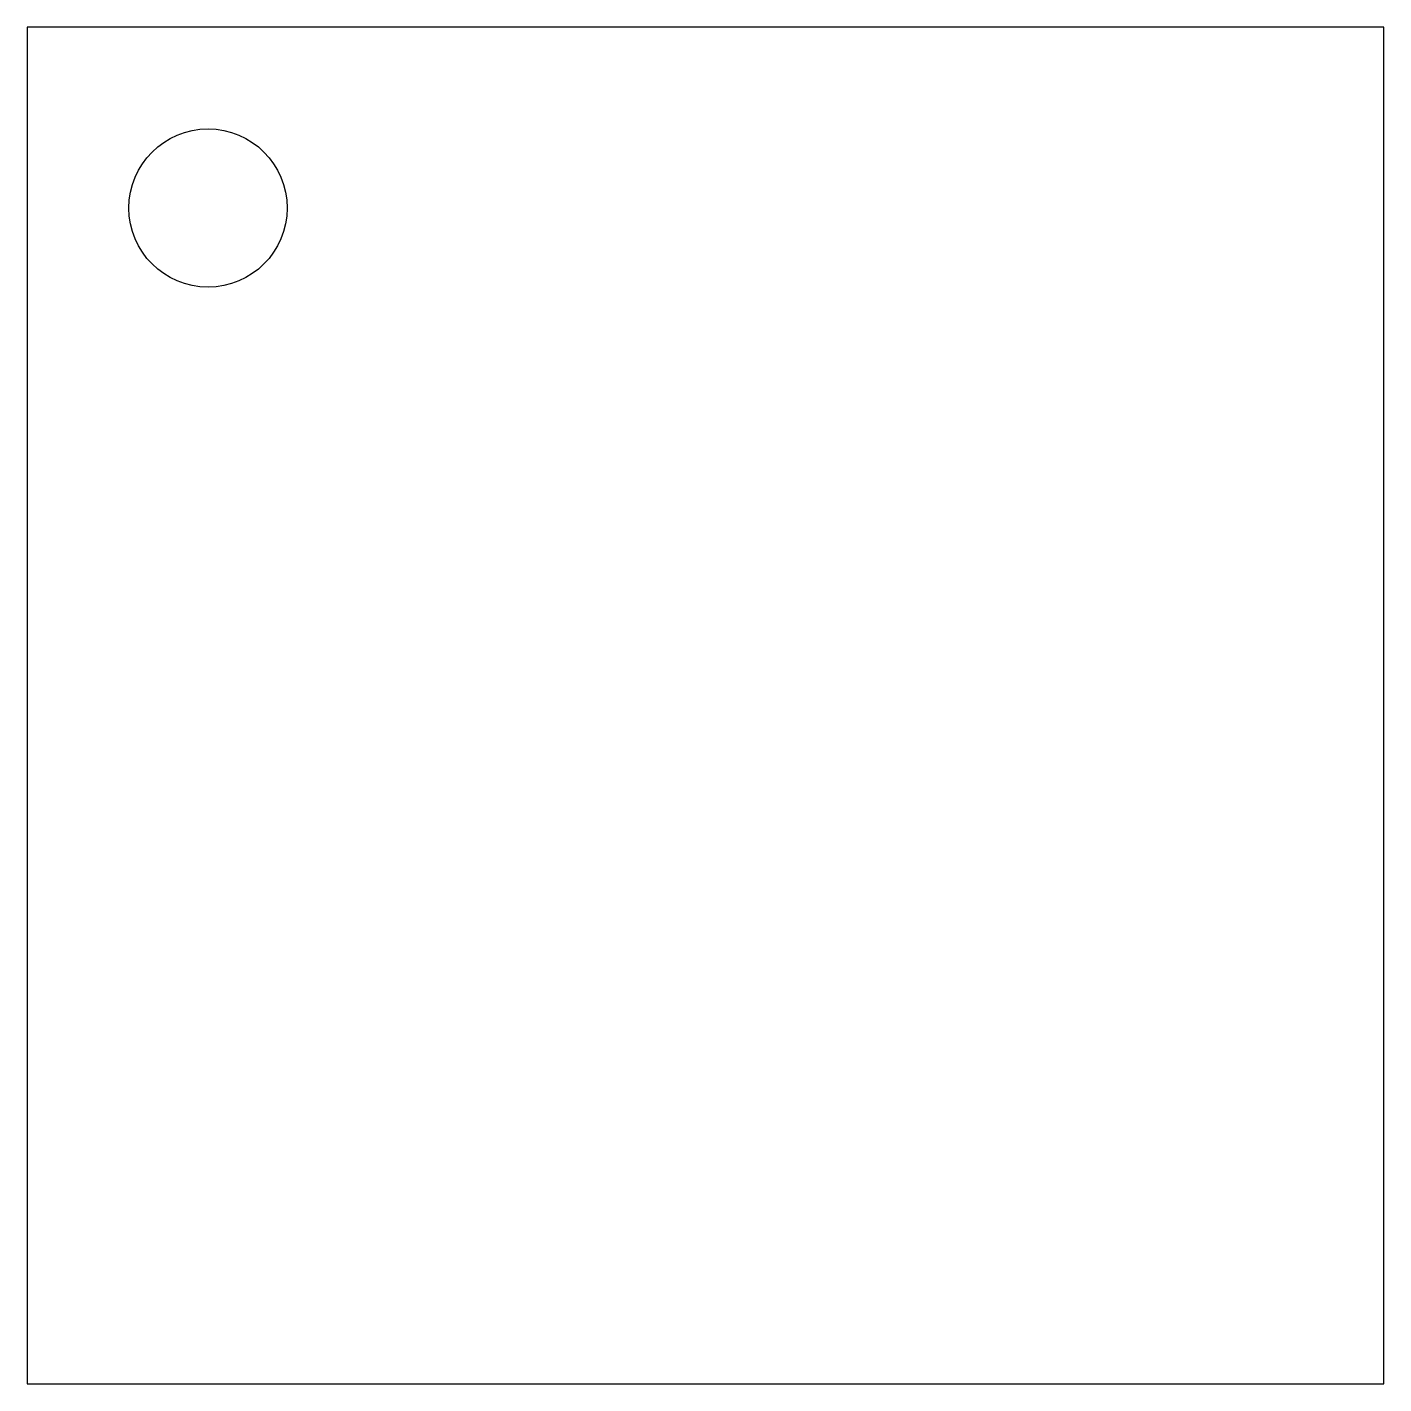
# Model space of a CAD drawing. Header units: millimetres. Extents: x -1.5 to 1.5, y -1.5 to 1.5.
import ezdxf

# ---------------------------------------------------------------- set-up
doc = ezdxf.new("R2010")
doc.units = ezdxf.units.MM

msp = doc.modelspace()

# ---------------------------------------------------------------- linework, layer by layer
at = {"color": 7, "linetype": 'Continuous', "lineweight": 25}
for p, q in [((1.5, 1.5), (-1.5, 1.5)), ((-1.5, 1.5), (-1.5, -1.5)), ((1.5, -1.5), (1.5, 1.5)), ((-1.5, -1.5), (1.5, -1.5))]:
    msp.add_line(p, q, dxfattribs=at)
msp.add_circle((-1.1, 1.1), 0.175, dxfattribs=at)

doc.saveas('drawing.dxf')
